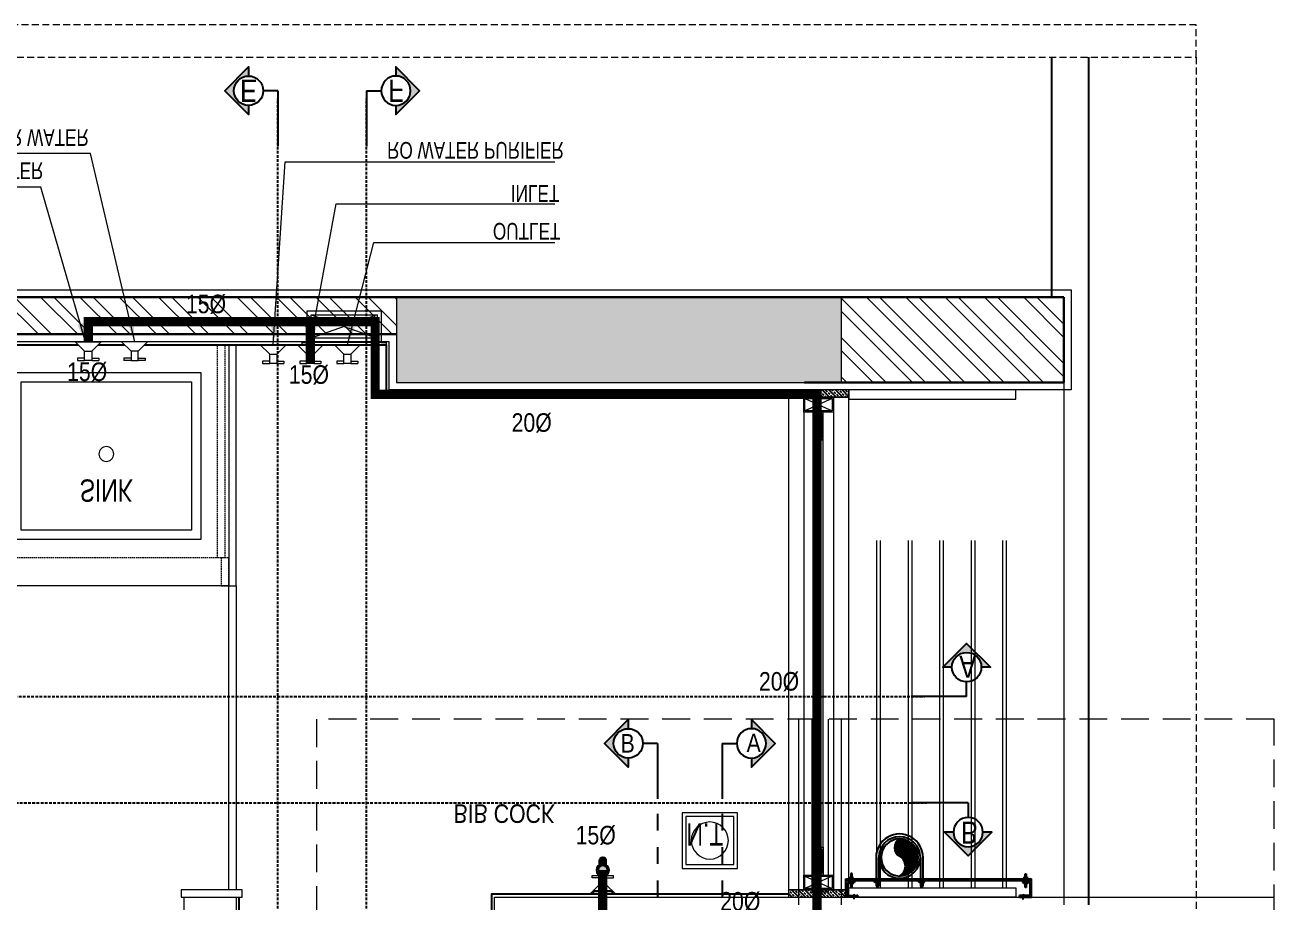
# Model space of a CAD drawing. Header units: inches. Extents: x 899679 to 12882928, y -3363313 to 527800.
# Drawn here: x 1020564 to 1023933, y 510508 to 512873 of the extents above; entities that cross this region are included whole.
import ezdxf
from ezdxf.enums import TextEntityAlignment as Align

# ---------------------------------------------------------------- set-up
doc = ezdxf.new("R2010")
doc.units = ezdxf.units.IN
doc.header["$LTSCALE"] = 150
for name, pattern in [('CENTER', [2, 1.25, -0.25, 0.25, -0.25]), ('Dash', [6, 3, -3]), ('DASHED2', [0.375, 0.25, -0.125]), ('HIDDEN', [0.375, 0.25, -0.125]), ('HIDDEN2', [0.1875, 0.125, -0.0625])]:
    doc.linetypes.add(name, pattern=pattern)
for name, color, linetype, lineweight in [('COLUMN', 5, 'Continuous', 13), ('DOTTED LINE-MSA', 3, 'HIDDEN2', 13), ('E-ELECT. SB', 240, 'Continuous', 5), ('ELE-04-MSA', 139, 'Continuous', 15), ('fer', 5, 'Continuous', 9), ('g-cen-sym', 8, 'Continuous', 25), ('g-dot', 8, 'HIDDEN', 9), ('g-dw', 8, 'Continuous', 5), ('g-ele-01', 8, 'Continuous', 9), ('g-ele-02', 8, 'Continuous', 9), ('g-ele-03', 8, 'Continuous', 5), ('g-ele02', 8, 'Continuous', 9), ('g-ele04', 8, 'Continuous', 0), ('g-fer', 8, 'Continuous', 9), ('g-text', 8, 'Continuous', 9), ('Hydrant Valve', 5, 'Continuous', 5), ('P_Wate Downtke pipe', 4, 'Continuous', 25), ('P_Water Supply Downtake pipe', 3, 'Continuous', 25), ('PLASTER', 3, 'Continuous', 9), ('SECTION LINE', 8, 'CENTER', 9), ('SHEET', 7, 'Continuous', 13), ('STONE', 40, 'Continuous', 18), ('WALL HATCH-MSA', 251, 'Continuous', 9), ('WALL-MSA', 32, 'Continuous', 30), ('WINDOW-MSA', 50, 'Continuous', 13)]:
    doc.layers.add(name, color=color, linetype=linetype, lineweight=lineweight)
for name, color, linetype in [('ELE-02-MSA', 4, 'Continuous'), ('g-sol250', 8, 'Continuous'), ('P_DOMESTIC GRAVITY PIPE', 3, 'Continuous'), ('P_SANITARY', 7, 'Continuous'), ('PL-bracket', 7, 'Continuous'), ('R.C.C HATCH-MSA', 250, 'Continuous'), ('TILE SECTION', 152, 'Continuous')]:
    doc.layers.add(name, color=color, linetype=linetype)
doc.styles.add('80', font='swisscl.ttf', dxfattribs={"height": 60})
doc.styles.add('ARIAL', font='swisscl.ttf')
doc.styles.add('Arial Narrow', font='swisscl.ttf', dxfattribs={"height": 150})
doc.styles.add('arial unicode', font='swisscl.ttf', dxfattribs={"height": 165})
doc.styles.add('PLUMBING TEXT', font='ARIALN.TTF')
doc.styles.add('SWINS', font='swissc.ttf')
doc.dimstyles.new('Scale-50', dxfattribs={"dimtxt": 75, "dimasz": 25, "dimexe": 0, "dimexo": 0, "dimgap": 20, "dimtad": 1, "dimdec": 0, "dimrnd": 1, "dimzin": 3, "dimdsep": 46, "dimtxsty": 'ARIAL', "dimblk": 'ARCHTICK', "dimcen": 0, "dimse1": 1, "dimse2": 1, "dimclrd": 50, "dimclrt": 256, "dimadec": 0, "dimazin": 0, "dimtfac": 1, "dimtdec": 0, "dimtmove": 1, "dimatfit": 3, "dimfxl": 1, "dimtolj": 1, "dimtzin": 0, "dimlwd": 18, "dimarcsym": 0})

# ---------------------------------------------------------------- blocks, each defined once
blk = doc.blocks.new('sec')
at = {"layer": 'g-cen-sym'}
h = blk.add_hatch(color=256, dxfattribs=at)
h.paths.add_polyline_path([(2.73e-14, 537.5273218287452), (-107.956475941309, 429.5708458874361), (-107.956475941309, 399.1607016395453, -0.2062306983916904), (2.730000000001706e-14, 445.6665243379758, -0.4142135623730596), (148.5555081145527, 297.1110162260618), (240.4163056053222, 297.1110162260618)])
h.paths.add_polyline_path([(-107.956475941309, 399.1607016395454), (-107.956475941309, 429.5708458874361), (-138.1869732997017, 399.3403485290693), (-138.1869732997017, 351.6371512499004, -0.09565303018648871)])
h.paths.add_polyline_path([(-138.1869732997017, 399.3403485290693), (-168.4174706606815, 369.1098511680636), (-168.4174706606815, 297.1110162260618), (-148.5555081119139, 297.1110162260618, -0.09423427136048851), (-138.1869732997017, 351.6371512499004)])
h.paths.add_polyline_path([(-168.4174706580426, 369.1098511680636), (-204.6941080129084, 332.8332138158367), (-204.6941080129084, 297.1110162260618), (-168.4174706606815, 297.1110162260618)])
h.paths.add_polyline_path([(-204.6941080129084, 332.8332138158367), (-240.4163056027092, 297.1110162260618), (-204.6941080129084, 297.1110162260618)])
for q in [(2.73e-14, 148.5555081130354), (-561.6378324203346, 0)]:
    blk.add_line((0, 0), q, dxfattribs=at)
blk.add_lwpolyline([(-148.5555081119139, 297.1110162260618), (-240.4163056027092, 297.1110162260618), (2.73e-14, 537.5273218287452), (240.4163056053222, 297.1110162260618), (148.5555081145527, 297.1110162260618)], dxfattribs=at)
blk.add_circle((2.73e-14, 297.1110162260618), 148.5555081130354, dxfattribs=at)
blk = doc.blocks.new('G$C4D8EC2FA')
at = {"layer": 'ELE-02-MSA', "color": 251}
blk.add_line((2082.550000036135, 3210.180471397587), (2082.550000040792, 2710.180471166037), dxfattribs=at)
at = {"layer": 'ELE-04-MSA', "color": 251}
blk.add_line((2015.800000144518, 3210.180471397587), (2015.800000147428, 2710.180471347645), dxfattribs=at)
at = {"layer": 'g-cen-sym', "color": 251, "linetype": 'Dash', "lineweight": -3, "ltscale": 0.1}
for p, q in [((920.0213997683022, 3045.47110099718), (920.0213997683022, 367.108448636136)), ((1093.774121775525, 3045.47110099718), (1093.774121775525, 367.108448636136))]:
    blk.add_line(p, q, dxfattribs=at)
at = {"layer": 'PLASTER', "color": 251}
blk.add_lwpolyline([(0, 2121.58047134243), (480, 2121.58047134243), (480, 2730.180471339147), (2582.549999709358, 2730.180471351254)], dxfattribs=at)
at = {"layer": 'SHEET', "color": 251, "linetype": 'HIDDEN', "ltscale": 2}
blk.add_lwpolyline([(0, 102.0041043454548), (2582.549999709474, 102.0041043454548), (2582.549999709474, 3210.180471397587), (0, 3210.180471397587)], close=True, dxfattribs=at)
at = {"layer": 'WINDOW-MSA', "color": 251}
for p, q in [((1300.800000149058, 2710.180471344152), (1300.800000147661, 3210.180471397587)), ((1415.800000149058, 2710.180471344618), (1415.800000147661, 3210.180471397587))]:
    blk.add_line(p, q, dxfattribs=at)
blk.add_lwpolyline([(1335.800000147661, 3210.180471397587), (1335.800000148825, 2745.180471344618), (1380.800000159303, 2745.180471344618), (1380.80000030098, 3210.180471397587)], dxfattribs=at)
at = {"layer": 'g-cen-sym', "color": 251, "linetype": 'Dash', "lineweight": -3, "ltscale": 0.1, "yscale": 0.2666666667908428, "zscale": 0.2666666667908428}
for p, xscale, rotation in [((920.0213974670041, 3145.241189712193), 0.2666666667908428, 90.00000088045216), ((1093.774124076823, 3145.241189712193), -0.2666666667908428, 269.9999991195479)]:
    blk.add_blockref('sec', p, dxfattribs=dict(at, xscale=xscale, rotation=rotation))
at = {"layer": 'g-cen-sym', "color": 251, "linetype": 'Dash', "lineweight": -3, "ltscale": 0.1, "style": 'SWINS'}
for s, p in [('B', (839.1550554924179, 3145.349871043814, 2.375956986711003e-09)), ('A', (1179.08906381228, 3146.717911891174, 2.375956986711003e-09))]:
    blk.add_text(s, height=50, dxfattribs=at).set_placement(p, align=Align.MIDDLE_CENTER)
blk = doc.blocks.new('*U104')
for p, q in [((-498.1859281255976, 44.72142396942945), (-498.1859281255976, 49.69098918781675)), ((-498.1859281255976, 49.68862127818283), (0, 49.68862127818283)), ((-498.1859281255976, 44.72190422909625), (-474.1845045747355, 44.72190422909625)), ((-498.1859281255976, 0), (-498.1859281255976, 44.72190422909625)), ((-498.1859281255976, 44.72171776174218), (0, 44.71953631946235)), ((-474.1845045691834, 39.97065656435734), (-493.4346804653996, 39.97065656435734)), ((-493.4346804653996, 39.97065656435734), (-493.4346804714166, 4.751247661959496)), ((-474.1845045747355, 44.72190422909625), (-474.1845045691834, 39.97065656435734)), ((0, 44.72190422909625), (-24.18943095835834, 44.72190422909625)), ((-24.18943095835834, 44.72190422909625), (-24.18943096391718, 39.97065656435734)), ((-24.18943096391718, 39.97065656435734), (-4.751247660191439, 39.97065656435734)), ((-4.751247660191439, 39.97065656435734), (-4.751247654174222, 4.751247661959496)), ((0, 44.72142396942945), (0, 49.69098918781675)), ((0, 0), (0, 44.72190422909625)), ((-465.6601368009603, 0), (-498.1859281255976, 0)), ((-493.4346804714166, 4.751247661959496), (-465.6601367949433, 4.751247661959496)), ((-466.5033727495265, 4.751247661959496), (-468.3467500363636, 4.751247661959496)), ((-465.6601367949433, 4.751247661959496), (-468.3467500363636, 4.751247661959496)), ((-465.6601367949433, 4.751247661959496), (-465.6601368009603, 0)), ((-4.751247654174222, 4.751247661959496), (-32.52579132463689, 4.751247661959496)), ((-32.52579132463689, 4.751247661959496), (-29.83917808923434, 4.751247661959496)), ((-32.52579132463689, 0), (0, 0)), ((-31.68255537607183, 4.751247661959496), (-29.83917808923434, 4.751247661959496))]:
    blk.add_line(p, q)
at = {"color": 7, "ltscale": 0.125}
for p, q in [((-476.8593438221464, 51.56487437560279), (-488.4511990332794, 51.56487437560279)), ((-488.4511990332794, 51.56487437560279), (-488.4511990332794, 49.69146944608656)), ((-488.4511990332794, 38.09725163530675), (-488.4511990332794, 39.97065656435734)), ((-488.4511990332794, 39.97065656435734), (-476.8593438221464, 39.97065656435734)), ((-476.8593438221464, 38.09725163530675), (-488.4511990332794, 38.09725163530675)), ((-478.9562373437037, 54.73987305416085), (-486.3516652147262, 54.73987305416085)), ((-486.3516652147262, 54.73987305416085), (-486.3516652147262, 51.56487437560279)), ((-486.3516652147262, 51.56487437560279), (-478.9562373437037, 51.56487437560279)), ((-486.3516652147262, 34.92225295628305), (-486.3516652147262, 38.09725163530675)), ((-486.3516652147262, 38.09725163530675), (-478.9562373437037, 38.09725163530675)), ((-478.9562373437037, 34.92225295628305), (-486.3516652147262, 34.92225295628305)), ((-481.0701422504314, 63.33749707066454), (-484.2429009320516, 63.33749707066454)), ((-484.2429009320516, 63.33749707066454), (-484.2429009320516, 26.32462893977936)), ((-481.0701422504314, 26.32462893977936), (-481.0701422504314, 63.33749707066454)), ((-478.9562373437037, 51.56487437560279), (-478.9562373437037, 54.73987305416085)), ((-478.9562373437037, 38.09725163530675), (-478.9562373437037, 34.92225295628305)), ((-476.8593438221464, 49.69146944608656), (-476.8593438221464, 51.56487437560279)), ((-476.8593438221464, 39.97065656435734), (-476.8593438221464, 38.09725163530675)), ((-21.51459171095462, 51.56487437560279), (-9.92273649982212, 51.56487437560279)), ((-21.51459171095462, 49.69146944608656), (-21.51459171095462, 51.56487437560279)), ((-9.92273649982212, 49.69146944608656), (-21.51459171095462, 49.69146944608656)), ((-9.92273649982212, 39.97065656435734), (-21.51459171095462, 39.97065656435734)), ((-21.51459171095462, 39.97065656435734), (-21.51459171095462, 38.09725163530675)), ((-21.51459171095462, 38.09725163530675), (-9.92273649982212, 38.09725163530675)), ((-19.41769818939042, 54.73987305416085), (-12.02227031837515, 54.73987305416085)), ((-19.41769818939042, 51.56487437560279), (-19.41769818939042, 54.73987305416085)), ((-12.02227031837515, 51.56487437560279), (-19.41769818939042, 51.56487437560279)), ((-12.02227031837515, 38.09725163530675), (-19.41769818939042, 38.09725163530675)), ((-19.41769818939042, 38.09725163530675), (-19.41769818939042, 34.92225295628305)), ((-19.41769818939042, 34.92225295628305), (-12.02227031837515, 34.92225295628305)), ((-17.30379328266986, 63.33749707066454), (-14.13103460105026, 63.33749707066454)), ((-17.30379328266986, 26.32462893977936), (-17.30379328266986, 63.33749707066454)), ((-14.13103460105026, 63.33749707066454), (-14.13103460105026, 26.32462893977936)), ((-12.02227031837515, 54.73987305416085), (-12.02227031837515, 51.56487437560279)), ((-12.02227031837515, 34.92225295628305), (-12.02227031837515, 38.09725163530675)), ((-9.92273649982212, 51.56487437560279), (-9.92273649982212, 49.69146944608656)), ((-9.92273649982212, 38.09725163530675), (-9.92273649982212, 39.97065656435734)), ((-484.2429009320516, 26.32462893977936), (-481.0701422504314, 26.32462893977936)), ((-14.13103460105026, 26.32462893977936), (-17.30379328266986, 26.32462893977936))]:
    blk.add_line(p, q, dxfattribs=at)
for points in [[(-475.8539455667917, -5.459783804278004), (-477.0854350754705, 4.75124766195949)], [(-475.8539455667917, -5.459783804278004), (-474.6224560581125, 4.75124766195949)], [(-32.52579132463689, 0), (-32.52579132463689, 4.751247661959496)], [(-22.33198255880644, -5.459783804278004), (-23.56347206748561, 4.75124766195949)], [(-22.33198255880644, -5.459783804278004), (-21.10049305012726, 4.75124766195949)]]:
    blk.add_lwpolyline(points)
for centre, start, end in [((-475.9354329346156, 4.542921116976278), 6.168720518134261, 173.8312794818657), ((-22.25049519098253, 4.542921116976278), 6.168720518134083, 173.8312794818659)]:
    blk.add_arc(centre, 1.938703992554078, start, end)
blk = doc.blocks.new('A$C71541A21')
h = blk.add_hatch()
h.set_pattern_fill('ANSI31', color=256, scale=15624.99999961172, angle=449.9999947211993, style=0)
h.set_pattern_definition([(225.0000052736955, (2987.514096804695, -8852.990632419187), (-2.209708894839474, 2.209708487257594), [])])
edge = h.paths.add_edge_path()
edge.add_ellipse((58.19573492583879, 66.33248665570433), major_axis=(-35.35533905670769, 35.35533905670769), ratio=0.9999999999963864, start_angle=315.00000527864233, end_angle=405.0000052790051, ccw=False)
edge.add_ellipse((58.19573492606526, 66.33248665570433), major_axis=(-35.35533905654907, -35.35533905654907), ratio=0.9999999999990152, start_angle=135.0000052792887, end_angle=225.0000000000283, ccw=False)
edge.add_ellipse((84.99012411941371, 79.03934499527237), major_axis=(-18.70781260122782, 18.70781260122782), ratio=0.9999999999990392, start_angle=72.05095237669781, end_angle=196.2959103731115, ccw=False)
edge.add_ellipse((35.01052318419402, 50.98169697085457), major_axis=(-21.84810600288985, 21.84810600288985), ratio=0.9999999999985292, start_angle=256.2424875922653, end_angle=375.2099589512152)
at = {"color": 253}
for p, q in [((58.19572976394407, 122.3618984121623), (-19.34279916938048, 122.3619066906281)), ((-18.89106795806232, 129.8324832193147), (58.19572907563697, 129.8324866465499)), ((-9.54635294477252, 129.831727855091), (-11.43835364824865, 129.8372014557497)), ((-9.548668197777328, 132.701747422945), (-8.418130726596372, 133.8388452140151)), ((-9.540326368397595, 122.3611023641951), (-9.548668197777328, 132.7017474233088)), ((-9.540326368397595, 122.3611023641951), (-9.548668197777328, 119.4776715886491)), ((-9.548668197777328, 119.4776715886491), (-8.418130726596372, 118.3405737975789)), ((-9.54398898214198, 121.095085953604), (-4.017719424910991, 121.0790983322312)), ((-9.515043614402327, 131.1003206797267), (-4.017719424910991, 131.0844167980775)), ((-8.418130726596372, 133.8388452140151), (-4.017719424910991, 133.8388452140151)), ((-8.418130726596372, 118.3405737975789), (-4.017719424910991, 118.3405737975789)), ((58.19574077694657, 2.832486664677487), (-19.34279379814656, 2.832478416473873)), ((-18.89105706969759, 10.30306669630091), (58.19574008841307, 10.30307489960869)), ((58.19574077694657, 2.832486664677487), (-13.3133817491303, 2.832479011567313)), ((-9.546341147898643, 10.30231303168141), (-11.10284523895749, 10.30681603271836)), ((-9.548656401267221, 13.17233259953531), (-8.418118929722494, 14.30943039060541)), ((-9.540314571523721, 2.831687540421555), (-9.548656401267221, 13.17233259953531)), ((-9.540314571523721, 2.831687540421555), (-9.548656401267221, -0.0517432354882459)), ((-9.543977185268105, 1.56567112983059), (-4.017707627673313, 1.549683508457674)), ((-9.515031817528447, 11.57090585595318), (-4.017707627673313, 11.55500197394024)), ((-8.418118929722494, 14.30943039060541), (-4.017707627673313, 14.30943039060541)), ((-9.548656401267221, -0.0517432354882459), (-8.418118929722494, -1.188841026558363)), ((-8.418118929722494, -1.188841026558363), (-4.017707627673313, -1.188841026558363))]:
    blk.add_line(p, q, dxfattribs=at)
for points in [[(-19.39855965395615, 122.2485780273218, 0.1779413410830516), (-18.96089619515904, 125.9839440835293, -0.2328251976264197), (-18.95009380971812, 129.7178886617275)], [(-19.39854785708225, 2.719163203912031, 0.1779413410830516), (-18.96088439792142, 6.454529259755815, -0.2328251976264197), (-18.9500820128443, 10.18847383831774)]]:
    blk.add_lwpolyline(points, format="xyb", dxfattribs=at)
for points in [[(-17.33959012638577, 129.8327036686914), (-16.18338604933437, 122.3601411850922)], [(-15.15917705513048, 129.8335857501314), (-14.00297297844291, 122.361023266896)], [(-12.97876398460279, 129.8344678319353), (-11.82255990755139, 122.3619053483361)], [(-10.79835091371127, 129.8353499133754), (-9.540865640548088, 123.0295915888945)], [(-4.017719424910991, 133.8388452140151), (-4.017719424910991, 118.3405737975789)], [(-17.33957832914815, 10.30328884491786), (-16.18337425246052, 2.830726361682465)], [(-15.15916525825657, 10.30417092635792), (-14.002961181569, 2.831608443122533)], [(-12.97875218772888, 10.30505300816178), (-11.82254811067751, 2.8324905245626)], [(-10.7983391164736, 10.30593508960185), (-9.540853843674213, 3.500176764757211)], [(-4.017707627673313, 14.30943039060541), (-4.017707627673313, -1.188841026558363)]]:
    blk.add_lwpolyline(points, dxfattribs=at)
for major_axis, ratio, start_param, end_param in [((-8.399999999999996e-15, -56.0294117612936), 0.9999999999955402, -0.7853981633996782, 5.497787143779905), ((-1.31e-14, -49.99999999999997), 0.9999999999967564, -0.7853981633990699, 5.497787143780516)]:
    blk.add_ellipse((58.19573492561231, 66.33248665570433), major_axis=major_axis, ratio=ratio, start_param=start_param, end_param=end_param)
at = {"color": 253, "extrusion": (0, 0, -1)}
blk.add_ellipse((58.19573492629181, 66.33248665570433), major_axis=(-44.90128060301127, -44.90128060301129), ratio=0.999999999999692, start_param=2.356194490192188, end_param=5.497787143781983, dxfattribs=at)
at = {"extrusion": (0, 0, -1)}
for centre, major_axis, ratio, start_param, end_param in [((35.01052318464697, 50.98169697049223), (-21.8481060029837, -21.8481060029837), 0.999999999999786, 1.30533246416926, 3.381706541423978), ((84.89053644642789, 78.88060685054668), (-18.59417428406518, 18.59417428406518), 0.9999999999967792, 2.853642975592703, 5.029312805762117)]:
    blk.add_ellipse(centre, major_axis=major_axis, ratio=ratio, start_param=start_param, end_param=end_param, dxfattribs=at)
blk = doc.blocks.new('TAP-1')
for p, q in [((9.525013580918312, -44.44999999995343), (28.57501366082579, -44.44999999995343)), ((9.525013580918312, -50.80000000004657), (28.57501366082579, -50.80000000004657)), ((28.57501366082579, -44.44999999995343), (28.57501366082579, -50.80000000004657))]:
    blk.add_line(p, q)
for points in [[(-9.52499020472169, -25.40001328103244), (-34.92501358129084, 0), (34.92501358129084, 0), (9.525013580918312, -25.40002716239542)], [(-9.524986418895423, -44.44999999995343), (-28.5749864988029, -44.44999999995343), (-28.5749864988029, -50.80000000004657), (-9.524986418895423, -50.80000000004657)]]:
    blk.add_lwpolyline(points)
blk.add_lwpolyline([(9.525013580918312, -25.40000000002328), (9.525013580918312, -50.80000000004657), (-9.524986418895423, -50.80000000004657), (-9.524986418895423, -25.40000000002328)], close=True)
blk = doc.blocks.new('_ArchTick')
at = {"color": 0, "linetype": 'ByBlock', "const_width": 0.15}
blk.add_lwpolyline([(-0.5, -0.5), (0.5, 0.5)], dxfattribs=at)
blk = doc.blocks.new('A$C355B709C')
at = {"layer": 'E-ELECT. SB', "ltscale": 750}
for p, q in [((100, 91), (-100, 91)), ((-100, 91), (-100, 6)), ((-89.33333333337214, 80.33333333337214), (89.33333333325571, 17.28414996340871)), ((89.33333333325571, 80.33333333337214), (-89.33333333337214, 17.28414996340871)), ((100, 6), (100, 91)), ((-100, 6), (-113.3333333333721, 6)), ((-113.3333333333721, 6), (-113.3333333333721, 0)), ((-113.3333333333721, 0), (113.3333333332557, 0)), ((-100, 6), (100, 6)), ((113.3333333332557, 6), (100, 6)), ((113.3333333332557, 0), (113.3333333332557, 6))]:
    blk.add_line(p, q, dxfattribs=at)
blk.add_lwpolyline([(-89.33333333337214, 17.28414996340871), (89.33333333325571, 17.28414996340871), (89.33333333325571, 80.33333333337214), (-89.33333333337214, 80.33333333337214)], close=True, dxfattribs=at)
blk = doc.blocks.new('1')
at = {"layer": 'g-dw', "linetype": 'Dash', "ltscale": 25}
for p, q in [((-12488573.38326989, -15584268.52819632), (-12488615.38326989, -15584360.52819632)), ((-12488573.38326989, -15584360.52819632), (-12488615.38326989, -15584268.52819632))]:
    blk.add_line(p, q, dxfattribs=at)
at = {"layer": 'g-dw', "elevation": -1.848887349593569e-10}
for points in [[(-12488619.38326989, -15584364.52819632), (-12488619.38326989, -15584264.52819632), (-12488569.38326989, -15584264.52819632), (-12488569.38326989, -15584364.52819632)], [(-12488615.38326989, -15584360.52819632), (-12488615.38326989, -15584268.52819632), (-12488573.38326989, -15584268.52819632), (-12488573.38326989, -15584360.52819632)]]:
    blk.add_lwpolyline(points, close=True, dxfattribs=at)
blk = doc.blocks.new('A$Ca60bcacc')
at = {"layer": 'P_SANITARY', "ltscale": 0.0025}
h = blk.add_hatch(color=7, dxfattribs=at)
h.set_gradient(color1=(242, 244, 241), color2=(118, 137, 108), one_color=1, tint=0.4799999892711639, name='INVCYLINDER')
h.paths.add_polyline_path([(-65.20596295595169, 25.00000000011642), (-55.9361723237671, 25.00000000011642), (-55.9361723237671, -24.99999999988358), (-65.20596295595169, -24.99999999988358)])
h.paths.add_polyline_path([(-55.9361723237671, -9.999999999883585), (-55.9361723237671, 10.00000000011642), (-13.62465292587876, 10, 0.1596250501156915), (-16.90062624134589, 0, 0.159625050113501), (-13.62465292599518, -9.999999999883585)])
h.paths.add_polyline_path([(-12.82832288288046, 0, -1), (12.82832288288046, 0, -1)])
h = blk.add_hatch(color=7, dxfattribs=at)
h.set_gradient(color1=(242, 244, 241), color2=(118, 137, 108), one_color=1, tint=0.4799999892711639, name='INVCYLINDER')
h.paths.add_polyline_path([(26.10340396268293, -8.690633081248961), (14.49496685061604, -8.690633081132546, 0.1358509649807681), (16.90062624134589, 0, 0.135850964984858), (14.49496685049962, 8.690633081365377), (26.10340396268293, 8.690633081248961, -1)])
at = {"layer": 'P_SANITARY'}
for p, q in [((-55.9361723237671, 10.00000000011642), (-13.62465292587876, 10)), ((-55.9361723237671, -9.999999999883585), (-13.62465292587876, -9.999999999883585))]:
    blk.add_line(p, q, dxfattribs=at)
at = {"layer": 'P_SANITARY', "ltscale": 0.0025}
blk.add_line((-55.9361723237671, 8.690633081365377), (-55.9361723237671, -8.690633081132546), dxfattribs=at)
blk.add_lwpolyline([(-55.9361723237671, -24.99999999988358), (-55.9361723237671, 25.00000000011642), (-65.20596295595169, 25.00000000011642), (-65.20596295595169, -24.99999999988358)], close=True, dxfattribs=at)
for points in [[(26.10340396268293, 8.690633081365377), (14.49496685061604, 8.690633081365377)], [(14.49496685061604, -8.690633081132546), (26.10340396268293, -8.690633081132546)]]:
    blk.add_lwpolyline(points, dxfattribs=at)
for radius in [16.90062624140151, 12.8283228828968]:
    blk.add_circle((0, 0), radius, dxfattribs=at)
blk.add_arc((26.10340396268293, 0), 8.690633081224322, 270, 90, dxfattribs=at)
blk = doc.blocks.new('G$C316CC064')
at = {"layer": 'g-sol250'}
h = blk.add_hatch(dxfattribs=at)
h.set_pattern_fill('ANSI33', color=251, scale=2, angle=360, style=0)
h.set_pattern_definition([(44.99999999999999, (-33124079.02551389, 17117320.33725947), (-8.98025612106915, 8.980256121069159), []), (44.99999999999999, (-33124070.04525389, 17117320.33725947), (-8.98025612106915, 8.980256121069159), [6.350000000000014, -3.175000000000007])])
h.paths.add_polyline_path([(5428.099999861326, 2352.474773915252), (5591.099999861326, 2352.474773915252), (5591.099999861326, 2332.474773927592), (5428.099999861326, 2332.474773927592)])
h = blk.add_hatch(dxfattribs=at)
h.set_pattern_fill('ANSI33', color=251, scale=2, angle=360, style=0)
h.set_pattern_definition([(44.99999999999999, (-33124079.02551389, 17117128.63725948), (-8.98025612106915, 8.980256121069159), []), (44.99999999999999, (-33124070.04525389, 17117128.63725948), (-8.98025612106915, 8.980256121069159), [6.350000000000014, -3.175000000000007])])
h.paths.add_polyline_path([(5428.099999861326, 1004.174773905252), (5591.099999861326, 1004.174773905252), (5591.099999861326, 984.1747739052516), (5428.099999861326, 984.1747739052516)])
at = {"layer": 'R.C.C HATCH-MSA'}
h = blk.add_hatch(color=251, dxfattribs=at)
h.dxf.hatch_style = 1
h.paths.add_polyline_path([(5571.099999860628, 964.1747739408165), (5571.099999860628, 734.1747739412822), (4371.099999860628, 734.1747739412822), (4371.099999860628, 964.1747739408165)])
at = {"layer": 'WALL HATCH-MSA'}
h = blk.add_hatch(dxfattribs=at)
h.set_pattern_fill('ANSI32', color=251, scale=200)
h.set_pattern_definition([(45, (-840798.0449529616, -537964.6808079784), (-53.03300858899107, 53.03300858899107), []), (45, (-840762.6896139616, -537964.6808079784), (-53.03300858899107, 53.03300858899107), [])])
h.paths.add_polyline_path([(4371.09999986086, 834.1747739030397), (4371.09999986086, 734.174773903098), (350.0000000002328, 734.174773903098), (350.0000000002328, 1584.174773903098), (450.0000000002328, 1584.174773903098), (450.0000000002328, 834.174773903098)])
h.paths.add_polyline_path([(5571.09999986086, 734.174773903098), (5571.099999860744, 964.1747739030397), (6171.100000008475, 964.174773903098), (6171.100000008475, 734.174773903098)])
at = {"layer": 'COLUMN', "color": 251}
blk.add_lwpolyline([(5571.099999860628, 964.1747739408165), (5571.099999860628, 734.1747739412822), (4371.099999860628, 734.1747739412822), (4371.099999860628, 964.1747739408165)], close=True, dxfattribs=at)
at = {"layer": 'DOTTED LINE-MSA', "color": 251, "ltscale": 0.2}
for p, q in [((3888.43882798776, 1437.174773933366), (3888.43882798776, 862.174773903098)), ((3908.43882798776, 1437.174773933366), (3908.43882798776, 862.174773903098))]:
    blk.add_line(p, q, dxfattribs=at)
blk.add_lwpolyline([(3898.433987439494, 1512.174561849097), (3918.433987439494, 1512.174561849097), (3918.433987439494, 1437.174773933366), (3898.433987439494, 1437.174773933366)], close=True, dxfattribs=at)
blk.add_lwpolyline([(3908.43882798776, 1437.174773933366), (478, 1437.174773933366)], dxfattribs=at)
at = {"layer": 'ELE-02-MSA', "color": 251}
for p, q in [((6237.84999989206, 86.47566428221762), (6237.849999910686, 2372.474774092901)), ((6137.849999851082, 86.47566428221762), (6137.849999851082, 734.174773903098))]:
    blk.add_line(p, q, dxfattribs=at)
at = {"layer": 'ELE-04-MSA', "color": 251}
blk.add_line((6171.100000009174, 964.1747739028651), (6171.100000017323, 2372.474773911294), dxfattribs=at)
at = {"layer": 'g-cen-sym', "color": 251, "linetype": 'DASHED2', "ltscale": 0.2}
for p, q in [((4051.172156247194, 3316.98080101423, 3.474932239242833e-07), (4051.172156247194, 198.19671130809, 3.474932239242833e-07)), ((4290.034573666635, 3316.98080101423, 3.474932239242833e-07), (4290.034573666635, 198.19671130809, 3.474932239242833e-07)), ((92.48612145648804, 2097.437422991206), (5800.189509132993, 2097.437426142627)), ((78.14599932299461, 1811.266558242205), (5795.982008609106, 1811.266555090435))]:
    blk.add_line(p, q, dxfattribs=at)
at = {"layer": 'g-dot', "color": 251, "ltscale": 25}
for p, q in [((5666.718879324384, 2327.474773915252, 0.0001460576425569386), (5666.722052352037, 1009.174773905252, 0.0001460576425569386)), ((5676.718879324384, 2327.474773915252, 0.0001460576425569386), (5676.722052352037, 1009.174773905252, 0.0001460576425569386)), ((5751.718879324384, 2327.474773915252, 0.0001460576425569386), (5751.722052352037, 1009.174773905252, 0.0001460576425569386)), ((5761.718879324384, 2327.474773915252, 0.0001460576425569386), (5761.722052352037, 1009.174773905252, 0.0001460576425569386)), ((5836.718879324384, 2327.474773915252, 0.0001460576425569386), (5836.722052352037, 1009.174773905252, 0.0001460576425569386)), ((5846.718879324384, 2327.474773915252, 0.0001460576425569386), (5846.722052352037, 1009.174773905252, 0.0001460576425569386)), ((5921.718879324384, 2327.474773915252, 0.0001460576425569386), (5921.722052352037, 1009.174773905252, 0.0001460576425569386)), ((5931.718879324384, 2327.474773915252, 0.0001460576425569386), (5931.722052352037, 1009.174773905252, 0.0001460576425569386)), ((6006.718879324384, 2327.474773915252, 0.0001460576425569386), (6006.722052352037, 1009.174773905252, 0.0001460576425569386)), ((6016.718879324384, 2327.474773915252, 0.0001460576425569386), (6016.722052352037, 1009.174773905252, 0.0001460576425569386))]:
    blk.add_line(p, q, dxfattribs=at)
at = {"layer": 'g-dw', "color": 251, "linetype": 'Continuous', "ltscale": 500, "elevation": -0.0001086033031096089}
for points in [[(5522.099810951739, 2217.47477392701), (5522.099810951739, 2292.47477392701), (5497.099810951739, 2292.47477392701), (5497.099810951739, 2217.47477392701)], [(5518.099810951739, 2221.47477392701), (5518.099810951739, 2288.47477392701), (5501.099810951739, 2288.47477392701), (5501.099810951739, 2221.47477392701)]]:
    blk.add_lwpolyline(points, close=True, dxfattribs=at)
at = {"layer": 'g-dw', "color": 251, "linetype": 'Continuous', "ltscale": 500}
for points in [[(5522.099810951855, 1119.174773897801), (5522.099810951855, 1044.174773897801), (5497.099810951855, 1044.174773897801), (5497.099810951855, 1119.174773897801)], [(5518.099810951855, 1115.174773897801), (5518.099810951855, 1048.174773897801), (5501.099810951855, 1048.174773897801), (5501.099810951855, 1115.174773897801)]]:
    blk.add_lwpolyline(points, close=True, dxfattribs=at)
at = {"layer": 'g-ele-01', "color": 251}
for points in [[(5591.099999857135, 2352.474773915252), (5591.099999857135, 2327.474773915252), (6041.099999857135, 2327.474773915252), (6041.099999857135, 2352.474773915252)], [(5591.099999861326, 984.1747739052516), (5591.099999861326, 1009.174773905252), (6041.099999861326, 1009.174773905252), (6041.099999861326, 984.1747739052516)]]:
    blk.add_lwpolyline(points, close=True, dxfattribs=at)
at = {"layer": 'g-ele-02', "color": 251, "linetype": 'Continuous', "elevation": -5.745110503602627e-05}
blk.add_lwpolyline([(5515.599810951855, 1119.174773897801), (5503.599810951855, 1119.174773897801), (5503.599810951739, 2217.47477392701), (5515.599810951739, 2217.47477392701), (5515.599810951855, 1119.174773897801)], dxfattribs=at)
at = {"layer": 'g-ele-03', "color": 251}
for p, q in [((5469.599810951855, 1044.174773897801), (5469.599810914486, 2292.47477392701, 0.0001086033031096089)), ((5549.599810951855, 1044.174773897801), (5549.599810996442, 2292.47477392701, 0.0001086033031096089)), ((5501.099810951739, 2221.47477392701, 5.115219807358266e-05), (5518.099810951739, 2288.47477392701, 5.115219807358266e-05)), ((5518.099810951739, 2221.47477392701, 5.115219807358266e-05), (5501.099810951739, 2288.47477392701, 5.115219807358266e-05)), ((5501.099810951855, 1115.174773897801, -5.745110503602626e-05), (5518.099810951855, 1048.174773897801, -5.745110503602626e-05)), ((5518.099810951855, 1115.174773897801, -5.745110503602626e-05), (5501.099810951855, 1048.174773897801, -5.745110503602626e-05))]:
    blk.add_line(p, q, dxfattribs=at)
at = {"layer": 'g-ele-03', "color": 251, "linetype": 'Continuous', "elevation": -5.745110503602627e-05}
blk.add_lwpolyline([(5497.099810951739, 2217.47477392701), (5522.099810951739, 2217.47477392701), (5522.099810951855, 1119.174773897801), (5497.099810951855, 1119.174773897801), (5497.099810951739, 2217.47477392701)], dxfattribs=at)
at = {"layer": 'g-ele02', "color": 251}
for points in [[(3790.500000003958, 2352.474773919675), (3954.500000003958, 2352.474773919734), (3954.500000003958, 2332.474773919734), (3790.500000003958, 2332.474773919675)], [(5428.099999861326, 1004.174773905252), (5428.099999861326, 2332.474773927592), (5591.099999861326, 2332.474773927592), (5591.099999861326, 1004.174773905252)]]:
    blk.add_lwpolyline(points, close=True, dxfattribs=at)
for points in [[(3691.33229516854, 862.174773903098), (3918.437500003492, 862.174773903098), (3918.437500003492, 1512.174773933366), (478, 1512.174773933366), (478, 862.174773903098), (3512.482247207896, 862.174773903098)], [(3566.332279745839, 862.174773903098), (3637.482262630598, 862.174773903098)], [(3566.332279745839, 862.174773903098), (3637.482262630598, 862.174773903098)]]:
    blk.add_lwpolyline(points, dxfattribs=at)
at = {"layer": 'g-ele02', "color": 251, "ltscale": 100}
blk.add_lwpolyline([(3938.449506763369, 862.1751980050467), (3918.449506763369, 862.174773903098), (3918.437500003492, 1512.17456188245), (3938.437500003492, 1512.174985984399)], close=True, dxfattribs=at)
at = {"layer": 'g-ele04', "color": 251, "ltscale": 100}
blk.add_lwpolyline([(3938.449506763252, 2332.474561868759), (3918.449506763252, 2332.474985970708), (3918.437500003492, 1512.175410086347), (3938.437500003492, 1512.174985984399)], close=True, dxfattribs=at)
at = {"layer": 'g-fer', "color": 251}
for points in [[(3843.437500003492, 937.174773903098), (3843.437500003492, 1387.174773903098), (3333.437500003492, 1387.174773903098), (3333.437500003492, 937.174773903098)], [(3818.437500003492, 962.174773903098), (3818.437500003492, 1362.174773903098), (3358.437500003492, 1362.174773903098), (3358.437500003492, 962.174773903098)]]:
    blk.add_lwpolyline(points, close=True, dxfattribs=at)
blk.add_circle((3588.437500003492, 1157.174773903098), 20, dxfattribs=at)
at = {"layer": 'Hydrant Valve', "color": 251, "ltscale": 3}
for points in [[(5291.099999860628, 2124.474773864786), (5141.099999860628, 2124.474773864786), (5141.099999860628, 2274.474773864786), (5291.099999860628, 2274.474773864786)], [(5281.099999860628, 2134.474773864786), (5151.099999860628, 2134.474773864786), (5151.099999860628, 2264.474773864786), (5281.099999860628, 2264.474773864786)]]:
    blk.add_lwpolyline(points, close=True, dxfattribs=at)
blk.add_circle((5216.099999860628, 2199.474773864786), 50, dxfattribs=at)
at = {"layer": 'PLASTER', "color": 251}
blk.add_lwpolyline([(6528.240744223236, 2622.474773908034), (6257.849999579368, 2622.47477390978), (6257.849999579368, 3404.674773905717), (6117.849999579368, 3404.674773906998), (6117.849999579368, 2492.474773910944), (4775.299999869894, 2492.474773919559), (4775.299999869894, 3116.074773916509), (330, 3116.074773916509), (330, 2526.074773916509), (470, 2526.074773916509), (470, 2976.074773916509), (3798.500000003958, 2976.074773916509), (3798.500000003958, 2352.474773919675), (3938.500000003958, 2352.474773919675), (3938.500000003958, 2976.074773916509), (4635.299999869894, 2976.074773916509), (4635.299999869894, 2352.474773919792), (6528.240744223236, 2352.474773908907)], dxfattribs=at)
blk.add_lwpolyline([(470, 854.174773903098), (470, 1604.174773903098), (330, 1604.174773903098), (330, 714.174773903098), (6191.100000008242, 714.174773903098), (6191.100000008242, 984.174773903098), (5471.100000014994, 984.174773903098), (4351.099999860628, 984.174773941515), (4351.099999860628, 854.174773903098)], close=True, dxfattribs=at)
at = {"layer": 'SHEET', "color": 251, "linetype": 'HIDDEN', "ltscale": 0.5}
for points in [[(0, 86.47566428221762), (6528.240744223236, 86.4756642821012), (6528.240744223236, 3446.074773916393), (0, 3446.074773916509)], [(0, 86.47566428221762), (6528.240744223236, 86.47566428268328), (6528.240744223236, 4.656612873077393e-10), (0, 0)]]:
    blk.add_lwpolyline(points, close=True, dxfattribs=at)
at = {"layer": 'STONE', "color": 251, "linetype": 'Continuous', "ltscale": 750}
for points in [[(5428.099999861326, 2352.474773915252), (5591.099999861326, 2352.474773915252), (5591.099999861326, 2332.474773927592), (5428.099999861326, 2332.474773927592)], [(5428.099999861326, 1004.174773905252), (5591.099999861326, 1004.174773905252), (5591.099999861326, 984.1747739052516), (5428.099999861326, 984.1747739052516)]]:
    blk.add_lwpolyline(points, close=True, dxfattribs=at)
at = {"layer": 'TILE SECTION', "color": 251}
for points in [[(5428.099999861326, 2344.47477391531), (4627.299999869894, 2344.47477391531), (4627.299999869894, 2968.074773916509), (3946.500000003958, 2968.074773916509), (3946.500000003958, 2352.474773919675)], [(469.9999999998836, 1512.174773933366), (477.9999999998836, 1512.174773933366), (478, 862.174773903098), (3512.482247207896, 862.174773903098)], [(3691.33229516854, 862.174773903098), (4343.099999860628, 862.174773903098), (4343.099999860628, 992.174773941806), (5428.099999861326, 992.1747739025741)], [(3566.332279745839, 862.174773903098), (3637.482262630598, 862.174773903098)]]:
    blk.add_lwpolyline(points, dxfattribs=at)
at = {"layer": 'WALL-MSA', "color": 251}
for p, q in [((6171.100000008242, 734.174773903098), (6171.100000008242, 964.174773903098)), ((350, 734.174773903098), (6171.100000008242, 734.174773903098))]:
    blk.add_line(p, q, dxfattribs=at)
for points in [[(6171.100000008242, 964.174773903098), (5471.100000014994, 964.174773903098)], [(4371.099999860628, 834.174773903098), (450, 834.174773903098)]]:
    blk.add_lwpolyline(points, dxfattribs=at)
at = {"layer": 'E-ELECT. SB', "color": 251, "rotation": 180}
blk.add_blockref('A$C355B709C', (4229.766666527255, 862.1747739030397), dxfattribs=at)
at = {"layer": 'fer', "color": 251}
blk.add_blockref('TAP-1', (4927.299999869894, 2344.47477391531), dxfattribs=at)
at = {"layer": 'fer', "color": 251, "xscale": -1, "rotation": 180}
for p in [(4038.449506789795, 862.1737644022214), (4138.449506789795, 862.1737644022214), (4238.449506789795, 862.1737644022214), (3539.407257609535, 854.174773903098)]:
    blk.add_blockref('TAP-1', p, dxfattribs=at)
at = {"layer": 'fer', "color": 251, "rotation": 180}
blk.add_blockref('TAP-1', (3664.407284766901, 854.174773903098), dxfattribs=at)
at = {"layer": 'g-ele-02', "color": 251, "ltscale": 275, "xscale": -0.8000000000000016, "yscale": 0.8000000000000016, "zscale": 0.8000000000000016, "rotation": 89.99999999999999}
for p in [(-12461942.02255718, -9988563.031841995, -0.0001086031551986209), (-12461942.0227461, -9989851.331842005)]:
    blk.add_blockref('1', p, dxfattribs=at)
at = {"layer": 'P_SANITARY', "color": 251, "rotation": 270}
blk.add_blockref('A$Ca60bcacc', (4927.299999869894, 2279.268810959358), dxfattribs=at)
at = {"layer": 'SECTION LINE', "color": 251, "linetype": 'DASHED2', "ltscale": 200, "xscale": 0.2666666667908429, "yscale": 0.2666666667908429, "zscale": 0.2666666667908429}
blk.add_blockref('sec', (5912.95959311456, 2097.463014468784), dxfattribs=at)
at = {"layer": 'SECTION LINE', "color": 251, "linetype": 'DASHED2', "ltscale": 200}
for p, xscale, yscale, zscale, rotation in [((5908.752092590672, 1811.240966764279), -0.2666666667908429, 0.2666666667908429, 0.2666666667908429, 180), ((4051.146567921038, 177.2885550395586, 3.474932239242833e-07), -0.2666666667908433, 0.2666666667908433, 0.2666666667908433, 89.99999999999999), ((4290.060161992791, 177.2885550395586, 3.474932239242833e-07), 0.2666666667908429, 0.2666666667908429, 0.2666666667908429, 270)]:
    blk.add_blockref('sec', p, dxfattribs=dict(at, xscale=xscale, yscale=yscale, zscale=zscale, rotation=rotation))
at = {"layer": 'g-cen-sym', "color": 251, "linetype": 'DASHED2', "ltscale": 10, "style": 'SWINS'}
for s, p in [('B', (5915.8674247819, 2178.181927340687, 4.250323920787025e-06)), ('A', (5911.659924258012, 1730.522053892375, 4.250323920787025e-06))]:
    blk.add_text(s, height=60.00000000000001, dxfattribs=at).set_placement(p, align=Align.MIDDLE_CENTER)
at = {"layer": 'g-cen-sym', "color": 251, "linetype": 'DASHED2', "ltscale": 200, "style": 'SWINS'}
for s, p in [('E', (3971.916963557247, 177.2885550395586, 4.597817144711308e-06)), ('F', (4369.289766356582, 177.2885550395586, 4.597817144711308e-06))]:
    blk.add_text(s, height=60.00000000000001, dxfattribs=at).set_placement(p, align=Align.MIDDLE_CENTER)
at = {"layer": 'g-text', "color": 251, "ltscale": 750, "style": 'Arial Narrow'}
blk.add_text('N.T', height=60, dxfattribs=at).set_placement((5153.303454872919, 2153.148229605111, 3.663239851399002e-05))
at = {"layer": 'g-text', "color": 251, "style": '80'}
blk.add_text('SINK', height=60, dxfattribs=at).set_placement((3516.51665179932, 1225.63101573271, 6.928155175801375e-07))
at = {"layer": 'g-text', "color": 251, "style": 'arial unicode'}
for s, p in [('OUTLET', (4631.039490720956, 556.3595014028833)), ('INLET', (4679.468952218187, 454.4877296404447)), ('NORMAL WATER', (3041.761997740017, 392.9579851024318, 1.657420064985821e-07)), ('RO WATER PURIFIER', (4345.692088743206, 338.0551595518482, 6.946281289841373e-06)), ('R.O  PURIFIER WATER', (3038.838307827245, 303.6751013667672, 1.657420064985821e-07))]:
    blk.add_text(s, height=45, dxfattribs=at).set_placement(p, align=Align.MIDDLE_LEFT)
at = {"layer": 'P_SANITARY', "color": 251, "style": 'PLUMBING TEXT'}
blk.add_text('BIB COCK', height=50, dxfattribs=at).set_placement((4524.95517185959, 2101.922629971988))
at = {"layer": 'g-text', "color": 251}
for points, override in [([(3665.354871626943, 854.174773903098, 3.474932239242833e-07), (3545.322823740076, 346.8530816298444, 3.474932239242833e-07), (3038.838307827245, 346.8530816298444, 3.474932239242833e-07)], {"dimasz": 50, "dimtad": 0}), ([(3531.891465902328, 854.174773903098, 3.474932239242833e-07), (3411.953965902794, 437.5459772449103, 3.474932239242833e-07), (3038.838307827245, 437.5459772449103, 3.474932239242833e-07)], {"dimasz": 50, "dimtad": 0}), ([(4038.449506789795, 862.1737644022214), (4070.28059829527, 369.0004108187277), (4797.867956681061, 369.0004108187277)], {"dimscale": 1, "dimtxt": 75, "dimasz": 50, "dimgap": 20, "dimtad": 0, "dimtxsty": 'ARIAL', "dimclrd": 50, "dimlwd": 18}), ([(4138.449506789795, 862.1737644022214), (4208.702045694808, 482.5954894915922), (4797.867956681061, 482.5954894915922)], {"dimscale": 1, "dimtxt": 75, "dimasz": 50, "dimgap": 20, "dimtad": 0, "dimtxsty": 'ARIAL', "dimclrd": 50, "dimlwd": 18}), ([(4238.449506789795, 862.1737644022214), (4309.981458464405, 586.3300125431269), (4797.867956681061, 586.3300125431269)], {"dimscale": 1, "dimtxt": 75, "dimasz": 50, "dimgap": 20, "dimtad": 0, "dimtxsty": 'ARIAL', "dimclrd": 50, "dimlwd": 18})]:
    blk.add_leader(points, dimstyle='Scale-50', override=override, dxfattribs=at)

msp = doc.modelspace()

# ---------------------------------------------------------------- linework, layer by layer
at = {"layer": 'P_Water Supply Downtake pipe', "ltscale": 20, "const_width": 25}
for points in [[(1022700.062063058, 510449.3589160135), (1022700.062063058, 511877.2501442831), (1021508.202784741, 511877.2501442831), (1021508.202784741, 512073.2341450324), (1020734.707636371, 512073.2341450324), (1020734.707636371, 512019.2626506638)], [(1021333.190264594, 511960.4636601647), (1021333.190264594, 512073.6646927526)], [(1022122.040744093, 510594.1686136076), (1022122.040744093, 510449.4023980187)]]:
    msp.add_lwpolyline(points, dxfattribs=at)

# ---------------------------------------------------------------- block references
at = {"color": 1}
msp.add_blockref('G$C4D8EC2FA', (1021350.040744093, 507790.782179308), dxfattribs=at)
at = {"layer": 'P_Wate Downtke pipe', "ltscale": 20, "xscale": -1, "rotation": 270}
msp.add_blockref('A$C71541A21', (1022856.331443428, 510570.043676315, -3.800029329825292e-08), dxfattribs=at)
at = {"layer": 'P_Water Supply Downtake pipe', "ltscale": 20, "xscale": -1, "rotation": 180}
msp.add_blockref('G$C316CC064', (1017194.740744223, 512873.4374245669), dxfattribs=at)
at = {"layer": 'PL-bracket', "lineweight": -3, "xscale": 1.006212302326112, "yscale": 1.006212302326112, "zscale": 1.006212302326112, "rotation": 359.9826744529678}
msp.add_blockref('*U104', (1023278.540487753, 510520.8110694335, -3.806001309825292e-08), dxfattribs=at)

# ---------------------------------------------------------------- texts
at = {"layer": 'P_DOMESTIC GRAVITY PIPE', "style": 'PLUMBING TEXT'}
for s, p in [('15%%C', (1020997.756079365, 512096.0326692906, -7.77997814258294e-05)), ('15%%C', (1020677.251225436, 511913.2749289722, -7.77997814258294e-05)), ('15%%C', (1021275.373460785, 511905.6806076051, -7.77997814258294e-05)), ('20%%C', (1021876.249883597, 511776.2267113989, -7.77997814258294e-05)), ('20%%C', (1022543.405141045, 511078.2754660955, -7.77997814258294e-05)), ('15%%C', (1022048.847051228, 510663.5753482278, -7.77997814258294e-05)), ('20%%C', (1022438.858498597, 510485.028560054, -7.77997814258294e-05))]:
    msp.add_text(s, height=50, dxfattribs=at).set_placement(p)

doc.saveas('drawing.dxf')
